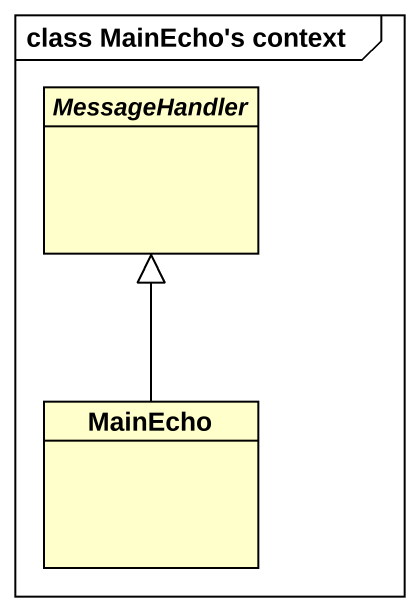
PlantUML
@startuml
mainframe class MainEcho's context
hide circle
hide empty members
abstract class MessageHandler
class MainEcho
MainEcho -up-|> MessageHandler
@enduml
